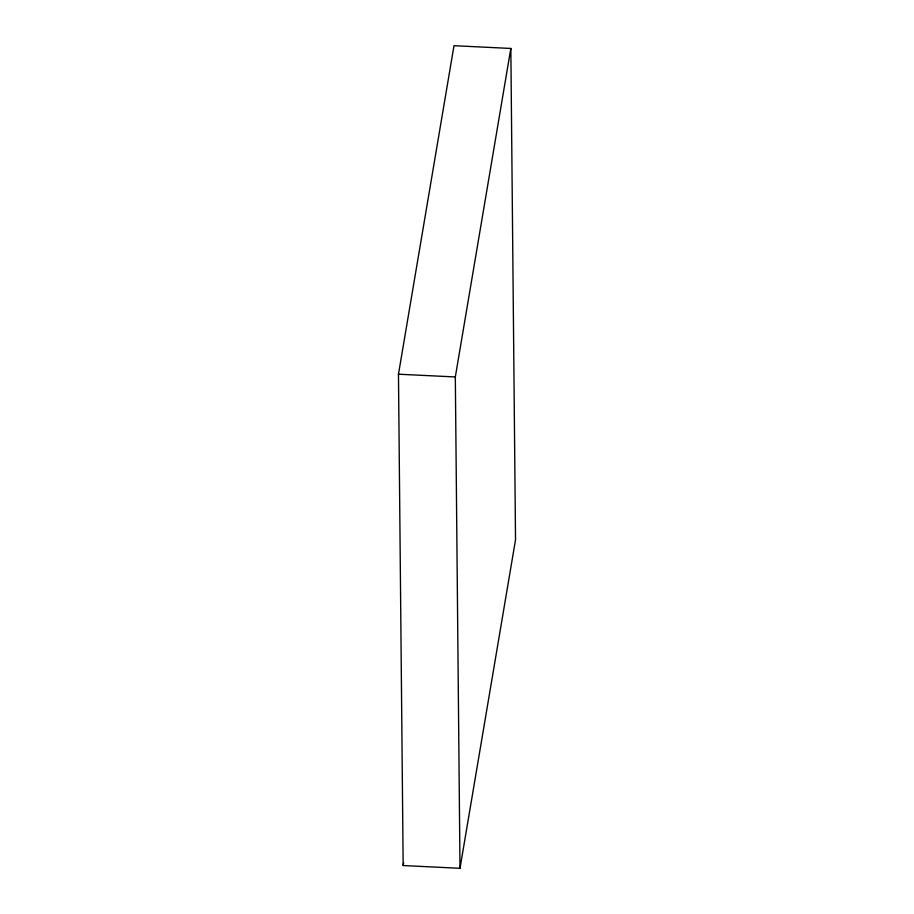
<?xml version="1.0" encoding="UTF-8"?>
<svg xmlns="http://www.w3.org/2000/svg" width="914" height="914" viewBox="0 0 914 914"><rect width="100%" height="100%" fill="white"/><g stroke="black" fill="none" stroke-linecap="round" stroke-linejoin="round"><path stroke-width="1.37" d="M398.47 374.203L453.995 45.7L510.835 48.453L515.53 539.797L460.005 868.3L403.165 865.547L398.47 374.203L455.321 376.956L510.835 48.453M403.165 865.547L403.634 862.736M455.321 376.956L460.005 868.3"/></g></svg>
